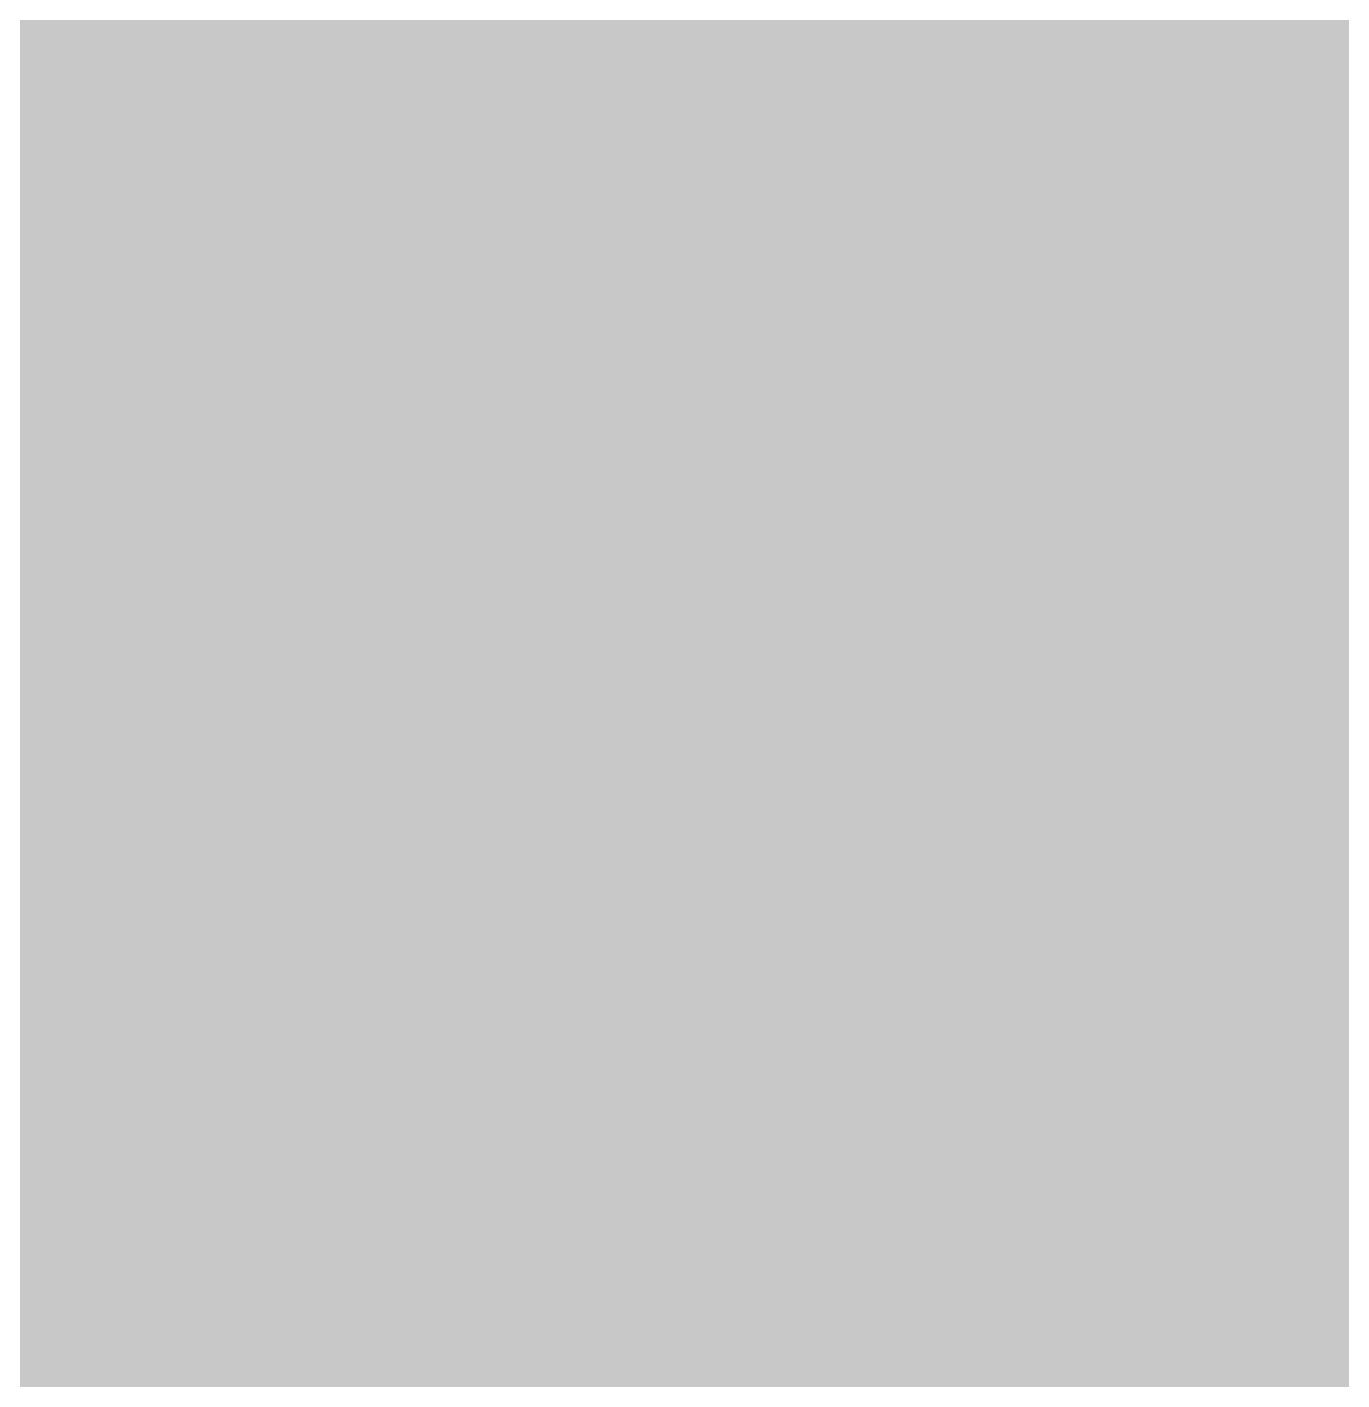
# Model space of a CAD drawing. Header units: millimetres. Extents: x -61 to 56, y -72 to 70.
# Drawn here: x -14.419 to -12.584, y -21.79 to -19.901 of the extents above; entities that cross this region are included whole.
import ezdxf

# ---------------------------------------------------------------- set-up
doc = ezdxf.new("R2010")
doc.units = ezdxf.units.MM
doc.header["$MEASUREMENT"] = 0
for name, color, linetype, true_color in [('02GND', 7, 'Continuous', 0x999966), ('03POWER', 7, 'Continuous', 0x008000), ('Bottom-Layer', 7, 'Continuous', 0x0000ff), ('Top-Layer', 7, 'Continuous', 0xff0000)]:
    doc.layers.add(name, color=color, linetype=linetype, true_color=true_color)

msp = doc.modelspace()

# ---------------------------------------------------------------- hatches: boundary and pattern name
at = {"layer": '02GND'}
msp.add_hatch(color=256, dxfattribs=at).paths.add_polyline_path([(-49.642, 52.1533), (49.642, 52.1533), (49.642, -62.142), (-49.642, -62.142)])
at = {"layer": '03POWER'}
msp.add_hatch(color=256, dxfattribs=at).paths.add_polyline_path([(48.499, -56.0416), (48.5811, -56.3479), (48.8055, -56.572), (49.112, -56.6537), (49.4182, -56.5711), (49.642, -56.3464), (49.642, -62.142), (44.1922, -62.142), (44.3927, -61.9566), (44.4927, -61.7025), (44.4722, -61.4302), (45.1891, -61.7036), (45.9498, -61.8043), (46.7131, -61.7268), (47.438, -61.4754), (48.0854, -61.0636), (48.6204, -60.5136), (49.0141, -59.855), (49.2453, -59.1234), (49.3016, -58.3582), (49.1799, -57.6006), (48.8867, -56.8916), (48.438, -56.2692), (47.8578, -55.7672), (47.1774, -55.4124), (46.4336, -55.2241), (45.6664, -55.2125), (44.9172, -55.378), (44.2264, -55.7119), (43.6312, -56.1961), (43.1637, -56.8045), (42.8491, -57.5043), (42.7044, -58.2579), (42.7374, -59.0244), (42.9463, -59.7627), (43.3198, -60.433), (43.8378, -60.999), (-43.3618, -60.999), (-43.6207, -61.0564), (-43.831, -61.218), (-43.9533, -61.4534), (-43.9644, -61.7184), (-43.8625, -61.9632), (-43.6666, -62.142), (-49.642, -62.142), (-49.642, -56.5819), (-49.4335, -56.7975), (-49.1476, -56.8882), (-48.8529, -56.8322), (-49.1622, -57.5412), (-49.2982, -58.3027), (-49.2534, -59.075), (-49.0303, -59.8157), (-48.6412, -60.4842), (-48.1072, -61.0439), (-47.4578, -61.4642), (-46.7284, -61.722), (-45.9591, -61.8032), (-45.1921, -61.7032), (-44.4692, -61.4277), (-43.8302, -60.9917), (-43.3101, -60.4191), (-42.9374, -59.7413), (-42.7325, -58.9953), (-42.7065, -58.2222), (-42.8611, -57.4642), (-43.1876, -56.763), (-43.6682, -56.1568), (-44.2766, -55.679), (-44.9793, -55.3557), (-45.738, -55.2047), (-46.511, -55.2341), (-47.256, -55.4425), (-47.9321, -55.8184), (-48.5023, -56.3411), (-48.4998, -56.3091), (-48.499, -56.2771), (-48.499, 51.315), (-19.4026, 51.315), (-19.6295, 51.1437), (-19.7546, 50.8885), (-19.7509, 50.6043), (-19.6192, 50.3524), (-19.388, 50.1871), (-19.6578, 49.9772), (-19.7729, 49.6553), (-19.6975, 49.3219), (-19.4552, 49.0809), (-19.6839, 48.8583), (-19.7695, 48.5508), (-19.6886, 48.242), (-19.4633, 48.0159), (-19.1548, 47.934), (-18.847, 48.0185), (-18.6236, 48.2465), (-18.5453, 48.5559), (-18.6335, 48.8627), (-18.8641, 49.0834), (-18.625, 49.3243), (-18.5509, 49.6555), (-18.6646, 49.9752), (-18.9312, 50.1853), (-18.6981, 50.3494), (-18.5646, 50.6015), (-18.5597, 50.8866), (-18.6846, 51.143), (-18.9121, 51.315), (48.4255, 51.315), (48.499, 51.2415)])
at = {"layer": 'Bottom-Layer'}
msp.add_hatch(color=256, dxfattribs=at).paths.add_polyline_path([(-49.642, -62.142), (-49.642, 52.1533), (49.642, 52.1533), (49.642, -62.142)])
at = {"layer": 'Top-Layer'}
for points in [[(-49.642, -62.142), (-49.642, 52.1533), (49.642, 52.1533), (49.642, -62.142)], [(-24.9689, -34.4079), (-25.026, -34.4775), (-25.0685, -34.5569), (-25.2364, -34.7795), (-25.296, -35.0519), (-25.296, -36.2638), (-25.218, -36.573), (-25.0029, -36.8083), (-24.7019, -36.9134), (-24.387, -36.8633), (-23.8251, -37.4252), (-23.676, -37.5248), (-23.5, -37.5598), (-21.3042, -37.5598), (-21.044, -37.695), (-20.7508, -37.6938), (-20.4919, -37.5563), (-20.3265, -37.3141), (-20.2928, -37.0228), (-20.3984, -36.7493), (-20.2383, -36.5297), (-20.1817, -36.2638), (-20.1817, -35.6309), (-19.9752, -35.4865), (-19.9008, -35.2457), (-19.99, -35.0101), (-20.2051, -34.8788), (-20.2707, -34.723), (-20.3741, -34.5893), (-20.3741, -31.6882), (-17.5603, -28.8744), (-17.4606, -28.7252), (-17.4256, -28.5493), (-17.4256, -25.4167), (-17.2836, -25.1246), (-17.3109, -24.801), (-9.6127, -17.1028), (-4.7114, -17.1028), (-4.5355, -17.0678), (-4.3864, -16.9681), (0.6898, -11.892), (0.7894, -11.7428), (0.8244, -11.5669), (0.8244, -0.2354), (1.0627, -0.0883), (1.2105, 0.1495), (1.237, 0.4282), (1.1365, 0.6896), (0.9302, 0.8789), (0.6612, 0.9565), (0.3857, 0.9062), (0.1615, 0.7386), (-0.0627, 0.9062), (-0.3382, 0.9565), (-0.6072, 0.8789), (-0.8136, 0.6896), (-0.914, 0.4282), (-0.8875, 0.1495), (-0.7397, -0.0883), (-0.5014, -0.2354), (-0.5014, -11.2081), (-5.0702, -15.7769), (-9.9715, -15.7769), (-10.1474, -15.8119), (-10.2966, -15.9115), (-18.718, -24.333), (-18.7658, -24.3891), (-18.804, -24.4521), (-19.0034, -24.4034), (-19.2076, -24.4234), (-19.2076, -24.3143), (-19.2556, -24.1352), (-19.3867, -24.0041), (-19.5658, -23.9561), (-20.5658, -23.9561), (-20.7448, -24.0041), (-20.8759, -24.1352), (-20.9239, -24.3143), (-20.9239, -25.7138), (-20.8759, -25.8929), (-20.7448, -26.024), (-20.5658, -26.072), (-19.5658, -26.072), (-19.3867, -26.024), (-19.2556, -25.8929), (-19.2076, -25.7138), (-19.2076, -25.6046), (-19.0294, -25.6259), (-18.8527, -25.5947), (-18.8527, -26.7145), (-18.9648, -26.7111), (-19.0756, -26.7281), (-19.0756, -26.6115), (-19.1236, -26.4325), (-19.2547, -26.3014), (-19.4338, -26.2534), (-20.5663, -26.2534), (-20.7454, -26.3014), (-20.8765, -26.4325), (-20.9245, -26.6115), (-20.9245, -27.9886), (-20.8765, -28.1676), (-20.7454, -28.2987), (-20.5663, -28.3467), (-19.4338, -28.3467), (-19.2547, -28.2987), (-19.1236, -28.1676), (-19.0756, -27.9886), (-19.0756, -27.916), (-18.9648, -27.9331), (-18.8527, -27.9296), (-18.8527, -28.2917)]]:
    msp.add_hatch(color=256, dxfattribs=at).paths.add_polyline_path(points)

# ---------------------------------------------------------------- linework, layer by layer
for points, const_width in [([(-10.2966, -15.9115), (-18.718, -24.333)], 0.0508), ([(-9.9715, -16.2366), (-18.393, -24.6581)], 0.2032), ([(-9.8032, -16.643), (-17.8854, -24.7252)], 0.2032), ([(-20.3741, -31.6882), (-17.5603, -28.8744), (-17.4606, -28.7252), (-17.4256, -28.5493), (-17.4256, -25.4167), (-17.2836, -25.1246), (-17.3109, -24.801), (-9.6127, -17.1028)], 0.0508)]:
    msp.add_lwpolyline(points, dxfattribs=dict(at, const_width=const_width))

doc.saveas('drawing.dxf')
